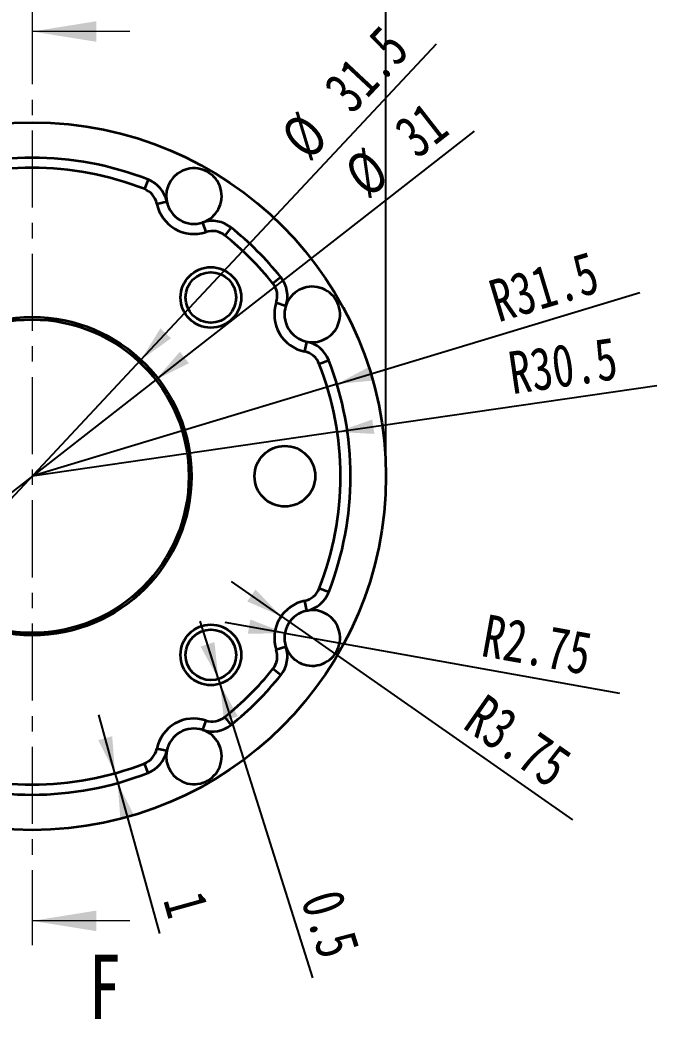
# Model space of a CAD drawing. Header units: millimetres. Extents: x 5 to 416, y 2 to 292.
# Drawn here: x 140.1 to 193, y 168.3 to 250.7 of the extents above; entities that cross this region are included whole.
import ezdxf

# ---------------------------------------------------------------- set-up
doc = ezdxf.new("R2010")
doc.units = ezdxf.units.MM
doc.linetypes.add('CENTER', pattern=[10.16, 6.35, -1.27, 1.27, -1.27])
doc.layers.add('치수선', color=1, linetype='Continuous')
doc.styles.add('SLDTEXTSTYLE0', font='TXT', dxfattribs={"width": 0.75})
doc.dimstyles.new('SLDDIMSTYLE0', dxfattribs={"dimtxt": 3.5, "dimasz": 3, "dimexe": 0, "dimexo": 0.0625, "dimgap": 0.875, "dimtad": 1, "dimdec": 3, "dimlfac": 1.2, "dimrnd": 1e-09, "dimzin": 12, "dimdsep": 46, "dimtxsty": 'SLDTEXTSTYLE0', "dimsah": 1, "dimcen": 0.09, "dimadec": 0, "dimazin": 3, "dimtfac": 1, "dimtdec": 3, "dimtofl": 0, "dimtmove": 0, "dimatfit": 3, "dimfxl": 0, "dimfrac": 2, "dimtolj": 1, "dimtzin": 12, "dimarcsym": 0})
doc.dimstyles.new('SLDDIMSTYLE1', dxfattribs={"dimtxt": 3.5, "dimasz": 3, "dimexe": 0, "dimexo": 0.0625, "dimgap": 0.875, "dimtad": 1, "dimdec": 3, "dimlfac": 1.2, "dimrnd": 1e-09, "dimzin": 12, "dimdsep": 46, "dimtxsty": 'SLDTEXTSTYLE0', "dimsah": 1, "dimcen": 0, "dimadec": 0, "dimazin": 3, "dimtfac": 1, "dimtdec": 3, "dimtofl": 0, "dimtmove": 0, "dimatfit": 3, "dimfxl": 0, "dimfrac": 2, "dimtolj": 1, "dimtzin": 12, "dimarcsym": 0})
doc.dimstyles.new('SLDDIMSTYLE2', dxfattribs={"dimtxt": 3.5, "dimasz": 3, "dimexe": 0, "dimexo": 0.0625, "dimgap": 0.875, "dimtad": 1, "dimdec": 3, "dimlfac": 1.2, "dimrnd": 1e-09, "dimzin": 12, "dimdsep": 46, "dimtxsty": 'SLDTEXTSTYLE0', "dimsah": 1, "dimcen": 0, "dimadec": 0, "dimazin": 3, "dimtfac": 1, "dimtdec": 3, "dimtmove": 0, "dimatfit": 3, "dimfxl": 0, "dimfrac": 2, "dimtolj": 1, "dimtzin": 12, "dimarcsym": 0})
doc.dimstyles.new('SLDDIMSTYLE3', dxfattribs={"dimtxt": 3.5, "dimasz": 3, "dimexe": 0, "dimexo": 0.0625, "dimgap": 0.875, "dimtad": 1, "dimdec": 3, "dimlfac": 1.2, "dimrnd": 1e-09, "dimzin": 12, "dimdsep": 46, "dimtxsty": 'SLDTEXTSTYLE0', "dimsah": 1, "dimcen": 0, "dimadec": 0, "dimazin": 3, "dimtfac": 1, "dimtdec": 3, "dimtofl": 0, "dimtmove": 1, "dimatfit": 3, "dimfxl": 0, "dimfrac": 2, "dimtolj": 1, "dimtzin": 12, "dimarcsym": 0})
doc.dimstyles.new('SLDDIMSTYLE4', dxfattribs={"dimtxt": 3.5, "dimasz": 3, "dimexe": 0, "dimexo": 0.0625, "dimgap": 0.875, "dimtad": 1, "dimdec": 3, "dimlfac": 1.2, "dimrnd": 1e-09, "dimzin": 12, "dimdsep": 46, "dimtxsty": 'SLDTEXTSTYLE0', "dimsah": 1, "dimcen": 0.09, "dimadec": 0, "dimazin": 3, "dimtfac": 1, "dimtdec": 3, "dimtmove": 0, "dimatfit": 0, "dimfxl": 0, "dimfrac": 2, "dimtolj": 1, "dimtzin": 12, "dimarcsym": 0})
doc.dimstyles.new('SLDDIMSTYLE5', dxfattribs={"dimtxt": 3.5, "dimasz": 3, "dimexe": 0, "dimexo": 0.0625, "dimgap": 0.875, "dimtad": 1, "dimdec": 3, "dimlfac": 1.2, "dimrnd": 1e-09, "dimdsep": 46, "dimtxsty": 'SLDTEXTSTYLE0', "dimsah": 1, "dimcen": 0.09, "dimadec": 0, "dimazin": 2, "dimtfac": 1, "dimtdec": 3, "dimtmove": 0, "dimatfit": 0, "dimfxl": 0, "dimfrac": 2, "dimtolj": 1, "dimtzin": 12, "dimarcsym": 0})

# ---------------------------------------------------------------- blocks, each defined once
blk = doc.blocks.new('_D')
at = {"layer": '치수선'}
for p, q in [((111.912, 214.068), (111.912, 260.242)), ((170.245, 214.068), (170.245, 260.242)), ((111.912, 259.242), (170.245, 259.242))]:
    blk.add_line(p, q, dxfattribs=at)
for points in [[(111.912, 259.242), (114.912, 258.642), (114.912, 259.842)], [(170.245, 259.242), (167.245, 259.842), (167.245, 258.642)]]:
    blk.add_solid(points, dxfattribs=at)
at = {"layer": '치수선', "char_height": 3.5, "attachment_point": 1, "style": 'SLDTEXTSTYLE0'}
for s, insert in [('%%c', (135.853, 263.754)), ('70', (141.131, 263.807))]:
    blk.add_mtext(s, dxfattribs=dict(at, insert=insert))
blk = doc.blocks.new('_D_1')
at = {"layer": '치수선'}
for q in [(191.175, 228.216), (141.078, 213.068)]:
    blk.add_line((166.205, 220.666), q, dxfattribs=at)
blk.add_solid([(166.205, 220.666), (169.25, 220.96), (168.903, 222.108)], dxfattribs=at)
at = {"layer": '치수선', "insert": (178.493, 229.09), "char_height": 3.5, "attachment_point": 1, "rotation": 16.82366, "style": 'SLDTEXTSTYLE0'}
blk.add_mtext('R31.5', dxfattribs=at)
blk = doc.blocks.new('_D_2')
at = {"layer": '치수선'}
for q in [(192.575, 220.539), (141.078, 213.068)]:
    blk.add_line((166.232, 216.717), q, dxfattribs=at)
blk.add_solid([(166.232, 216.717), (169.287, 216.554), (169.114, 217.742)], dxfattribs=at)
at = {"layer": '치수선', "insert": (180.165, 223.292), "char_height": 3.5, "attachment_point": 1, "rotation": 8.254, "style": 'SLDTEXTSTYLE0'}
blk.add_mtext('R30.5', dxfattribs=at)
blk = doc.blocks.new('_D_5')
at = {"layer": '치수선'}
for p, q in [((150.042, 222.656), (174.407, 248.718)), ((150.042, 222.656), (132.115, 203.481)), ((132.115, 203.481), (128.7, 199.828))]:
    blk.add_line(p, q, dxfattribs=at)
for points in [[(150.042, 222.656), (152.529, 224.438), (151.652, 225.257)], [(132.115, 203.481), (129.628, 201.699), (130.504, 200.88)]]:
    blk.add_solid(points, dxfattribs=at)
at = {"layer": '치수선', "char_height": 3.5, "attachment_point": 1, "rotation": 46.92675, "style": 'SLDTEXTSTYLE0'}
for s, insert in [('31.5', (164.895, 245.219)), ('%%c', (161.33, 241.327))]:
    blk.add_mtext(s, dxfattribs=dict(at, insert=insert))
blk = doc.blocks.new('_D_6')
at = {"layer": '치수선'}
for p, q in [((151.262, 221.014), (177.54, 241.515)), ((151.262, 221.014), (130.894, 205.123)), ((130.894, 205.123), (126.952, 202.048))]:
    blk.add_line(p, q, dxfattribs=at)
for points in [[(151.262, 221.014), (153.997, 222.386), (153.258, 223.332)], [(130.894, 205.123), (128.16, 203.751), (128.898, 202.805)]]:
    blk.add_solid(points, dxfattribs=at)
at = {"layer": '치수선', "char_height": 3.5, "attachment_point": 1, "rotation": 37.96027, "style": 'SLDTEXTSTYLE0'}
for s, insert in [('31', (170.658, 241.927)), ('%%c', (166.529, 238.638))]:
    blk.add_mtext(s, dxfattribs=dict(at, insert=insert))
blk = doc.blocks.new('_D_10')
at = {"layer": '치수선'}
for q in [(156.995, 201.024), (189.513, 195.175)]:
    blk.add_line((161.916, 200.139), q, dxfattribs=at)
blk.add_solid([(161.916, 200.139), (159.07, 201.26), (158.858, 200.079)], dxfattribs=at)
at = {"layer": '치수선', "insert": (178.608, 201.709), "char_height": 3.5, "attachment_point": 1, "rotation": 349.85696, "style": 'SLDTEXTSTYLE0'}
blk.add_mtext('R2.75', dxfattribs=at)
blk = doc.blocks.new('_D_11')
at = {"layer": '치수선'}
for q in [(157.508, 204.382), (185.638, 184.753)]:
    blk.add_line((161.608, 201.521), q, dxfattribs=at)
blk.add_solid([(161.608, 201.521), (159.491, 203.73), (158.804, 202.746)], dxfattribs=at)
at = {"layer": '치수선', "insert": (178.463, 195.249), "char_height": 3.5, "attachment_point": 1, "rotation": 325.14251, "style": 'SLDTEXTSTYLE0'}
blk.add_mtext('R3.75', dxfattribs=at)
blk = doc.blocks.new('_D_12')
at = {"layer": '치수선'}
for p, q in [((147.905, 188.586), (146.562, 193.402)), ((147.905, 188.586), (148.129, 187.783)), ((148.129, 187.783), (151.587, 175.382))]:
    blk.add_line(p, q, dxfattribs=at)
for points in [[(147.905, 188.586), (147.677, 191.637), (146.521, 191.314)], [(148.129, 187.783), (148.357, 184.732), (149.513, 185.054)]]:
    blk.add_solid(points, dxfattribs=at)
at = {"layer": '치수선', "insert": (155.238, 179.085), "char_height": 3.5, "attachment_point": 1, "rotation": 285.58089, "style": 'SLDTEXTSTYLE0'}
blk.add_mtext('1', dxfattribs=at)
blk = doc.blocks.new('_D_13')
at = {"layer": '치수선'}
for p, q in [((156.436, 196.35), (154.932, 201.119)), ((156.436, 196.35), (156.561, 195.953)), ((156.561, 195.953), (164.203, 171.718))]:
    blk.add_line(p, q, dxfattribs=at)
for points in [[(156.436, 196.35), (156.106, 199.392), (154.962, 199.031)], [(156.561, 195.953), (156.891, 192.911), (158.036, 193.272)]]:
    blk.add_solid(points, dxfattribs=at)
at = {"layer": '치수선', "insert": (166.562, 179.241), "char_height": 3.5, "attachment_point": 1, "rotation": 287.50196, "style": 'SLDTEXTSTYLE0'}
blk.add_mtext('0.5', dxfattribs=at)

msp = doc.modelspace()

# ---------------------------------------------------------------- linework, layer by layer
at = {"color": 7, "linetype": 'CENTER', "lineweight": 18}
msp.add_line((141.07821, 251.72325), (141.07821, 174.41813), dxfattribs=at)
at = {"color": 7, "linetype": 'Continuous', "lineweight": 18}
for p, q in [((149.12154, 249.72325), (141.07821, 249.72325)), ((149.12154, 176.41813), (141.07821, 176.41813))]:
    msp.add_line(p, q, dxfattribs=at)
at = {"color": 7, "linetype": 'Continuous', "lineweight": 35}
for p, q in [((150.62906, 237.51925), (150.32586, 236.74303)), ((151.35149, 235.52862), (152.1675, 235.69764)), ((155.13105, 233.98663), (155.39268, 233.19544)), ((157.47783, 233.56511), (156.95721, 232.91442)), ((161.57491, 229.46803), (160.92422, 228.94741)), ((161.20524, 227.38288), (161.99643, 227.12125)), ((163.70743, 224.1577), (163.53842, 223.34169)), ((165.52905, 222.61927), (164.75283, 222.31606)), ((165.52905, 203.51755), (164.75283, 203.82075)), ((163.53842, 202.79513), (163.70743, 201.97911)), ((161.99643, 199.01557), (161.20524, 198.75393)), ((161.57491, 196.66879), (160.92422, 197.18941)), ((155.39268, 192.94138), (155.13105, 192.15018)), ((157.47783, 192.5717), (156.95721, 193.22239)), ((152.1675, 190.43918), (151.35149, 190.60819)), ((150.62906, 188.61757), (150.32586, 189.39378))]:
    msp.add_line(p, q, dxfattribs=at)
for centre, radius in [((141.07821, 213.06841), 29.16667), ((155.8096, 227.7998), 2.5), ((155.8096, 227.7998), 2.08333), ((141.07821, 213.06841), 13.125), ((141.07821, 213.06841), 12.91667), ((161.91154, 213.06841), 2.5), ((155.8096, 198.33702), 2.5), ((155.8096, 198.33702), 2.08333)]:
    msp.add_circle(centre, radius, dxfattribs=at)
for centre, radius, start, end in [((141.07821, 213.06841), 26.25, 68.6636552, 111.3363448), ((141.07821, 213.06841), 25.41667, 68.6636552, 111.3363448), ((154.41154, 236.16242), 2.29167, 288.2983882, 191.7016118), ((149.71946, 235.1906), 2.5, 11.7016118, 68.6636552), ((149.71946, 235.1906), 1.66667, 11.7016118, 68.6636552), ((154.41154, 236.16242), 3.125, 191.7016118, 288.2983882), ((154.41154, 236.16242), 2.29167, 191.7016118, 288.2983882), ((155.91596, 231.61305), 2.5, 51.3363448, 108.2983882), ((155.91596, 231.61305), 1.66667, 51.3363448, 108.2983882), ((141.07821, 213.06841), 26.25, 38.6636552, 51.3363448), ((141.07821, 213.06841), 25.41667, 38.6636552, 51.3363448), ((159.62285, 227.90616), 1.66667, 341.7016118, 38.6636552), ((159.62285, 227.90616), 2.5, 341.7016118, 38.6636552), ((164.17222, 226.40174), 2.29167, 258.2983882, 161.7016118), ((164.17222, 226.40174), 3.125, 161.7016118, 258.2983882), ((164.17222, 226.40174), 2.29167, 161.7016118, 258.2983882), ((163.2004, 221.70966), 2.5, 21.3363448, 78.2983882), ((163.2004, 221.70966), 1.66667, 21.3363448, 78.2983882), ((141.07821, 213.06841), 26.25, 338.6636552, 21.3363448), ((141.07821, 213.06841), 25.41667, 338.6636552, 21.3363448), ((163.2004, 204.42716), 1.66667, 281.7016118, 338.6636552), ((163.2004, 204.42716), 2.5, 281.7016118, 338.6636552), ((164.17222, 199.73508), 3.125, 101.7016118, 198.2983882), ((164.17222, 199.73508), 2.29167, 101.7016118, 198.2983882), ((164.17222, 199.73508), 2.29167, 198.2983882, 101.7016118), ((159.62285, 198.23066), 1.66667, 321.3363448, 18.2983882), ((159.62285, 198.23066), 2.5, 321.3363448, 18.2983882), ((141.07821, 213.06841), 25.41667, 308.6636552, 321.3363448), ((141.07821, 213.06841), 26.25, 308.6636552, 321.3363448), ((154.41154, 189.9744), 3.125, 71.7016118, 168.2983882), ((155.91596, 194.52377), 1.66667, 251.7016118, 308.6636552), ((154.41154, 189.9744), 2.29167, 168.2983882, 71.7016118), ((154.41154, 189.9744), 2.29167, 71.7016118, 168.2983882), ((155.91596, 194.52377), 2.5, 251.7016118, 308.6636552), ((149.71946, 190.94622), 1.66667, 291.3363448, 348.2983882), ((149.71946, 190.94622), 2.5, 291.3363448, 348.2983882), ((141.07821, 213.06841), 25.41667, 248.6636552, 291.3363448), ((141.07821, 213.06841), 26.25, 248.6636552, 291.3363448)]:
    msp.add_arc(centre, radius, start, end, dxfattribs=at)
at = {"color": 7, "linetype": 'Continuous', "lineweight": 18}
for points in [[(141.07821, 249.72325), (146.36987, 248.87659), (146.36987, 250.56992)], [(141.07821, 176.41813), (146.36987, 175.57147), (146.36987, 177.2648)]]:
    msp.add_solid(points, dxfattribs=at)

# ---------------------------------------------------------------- texts
at = {"color": 7, "linetype": 'Continuous', "insert": (145.70271, 173.61957), "char_height": 5.29167, "attachment_point": 1, "style": 'SLDTEXTSTYLE0'}
msp.add_mtext('F', dxfattribs=at)

# ---------------------------------------------------------------- dimensions: what is measured, and where the dimension line sits
at = {"layer": '치수선'}
dim = msp.add_linear_dim(base=(170.24487, 259.24211), p1=(111.91154, 213.06841), p2=(170.24487, 213.06841), text='%%c<>', dimstyle='SLDDIMSTYLE0', dxfattribs=at)
dim.commit()
dim.dimension.update_dxf_attribs({"geometry": '_D', "text_midpoint": (141.07821, 259.24211), "dimtype": 160})
for p1, p2, picture, middle in [((150.0417, 222.65597), (132.11471, 203.48084), '_D_5', (169.57817, 243.55264)), ((151.26219, 221.01364), (130.89422, 205.12317), '_D_6', (173.49505, 238.35904))]:
    dim = msp.add_diameter_dim_2p(p1=p1, p2=p2, dimstyle='SLDDIMSTYLE2', dxfattribs=at)
    dim.commit()
    dim.dimension.update_dxf_attribs({"geometry": picture, "text_midpoint": middle, "dimtype": 163})
for center, mpoint, dimstyle, picture, middle in [((141.07821, 213.06841), (166.20471, 220.66587), 'SLDDIMSTYLE1', '_D_1', (185.56543, 226.51994)), ((141.07821, 213.06841), (166.23159, 216.71727), 'SLDDIMSTYLE1', '_D_2', (186.77586, 219.69752)), ((164.17222, 199.73508), (161.60792, 201.52113), 'SLDDIMSTYLE3', '_D_11', (180.92857, 188.06417)), ((164.17222, 199.73508), (161.91637, 200.13865), 'SLDDIMSTYLE3', '_D_10', (183.85551, 196.2137))]:
    dim = msp.add_radius_dim(center=center, mpoint=mpoint, dimstyle=dimstyle, dxfattribs=at)
    dim.commit()
    dim.dimension.update_dxf_attribs({"geometry": picture, "text_midpoint": middle, "dimtype": 164})
for base, p1, p2, angle, dimstyle, picture, middle in [((156.56145, 195.95275), (156.43614, 196.35013), (156.56145, 195.95275), 287.501956, 'SLDDIMSTYLE5', '_D_13', (163.23132, 174.80114)), ((148.12892, 187.78304), (147.90509, 188.58575), (148.12892, 187.78304), 285.5808937, 'SLDDIMSTYLE4', '_D_12', (151.23969, 176.62716))]:
    dim = msp.add_linear_dim(base=base, p1=p1, p2=p2, angle=angle, dimstyle=dimstyle, dxfattribs=at)
    dim.commit()
    dim.dimension.update_dxf_attribs({"geometry": picture, "text_midpoint": middle, "dimtype": 160})

doc.saveas('drawing.dxf')
